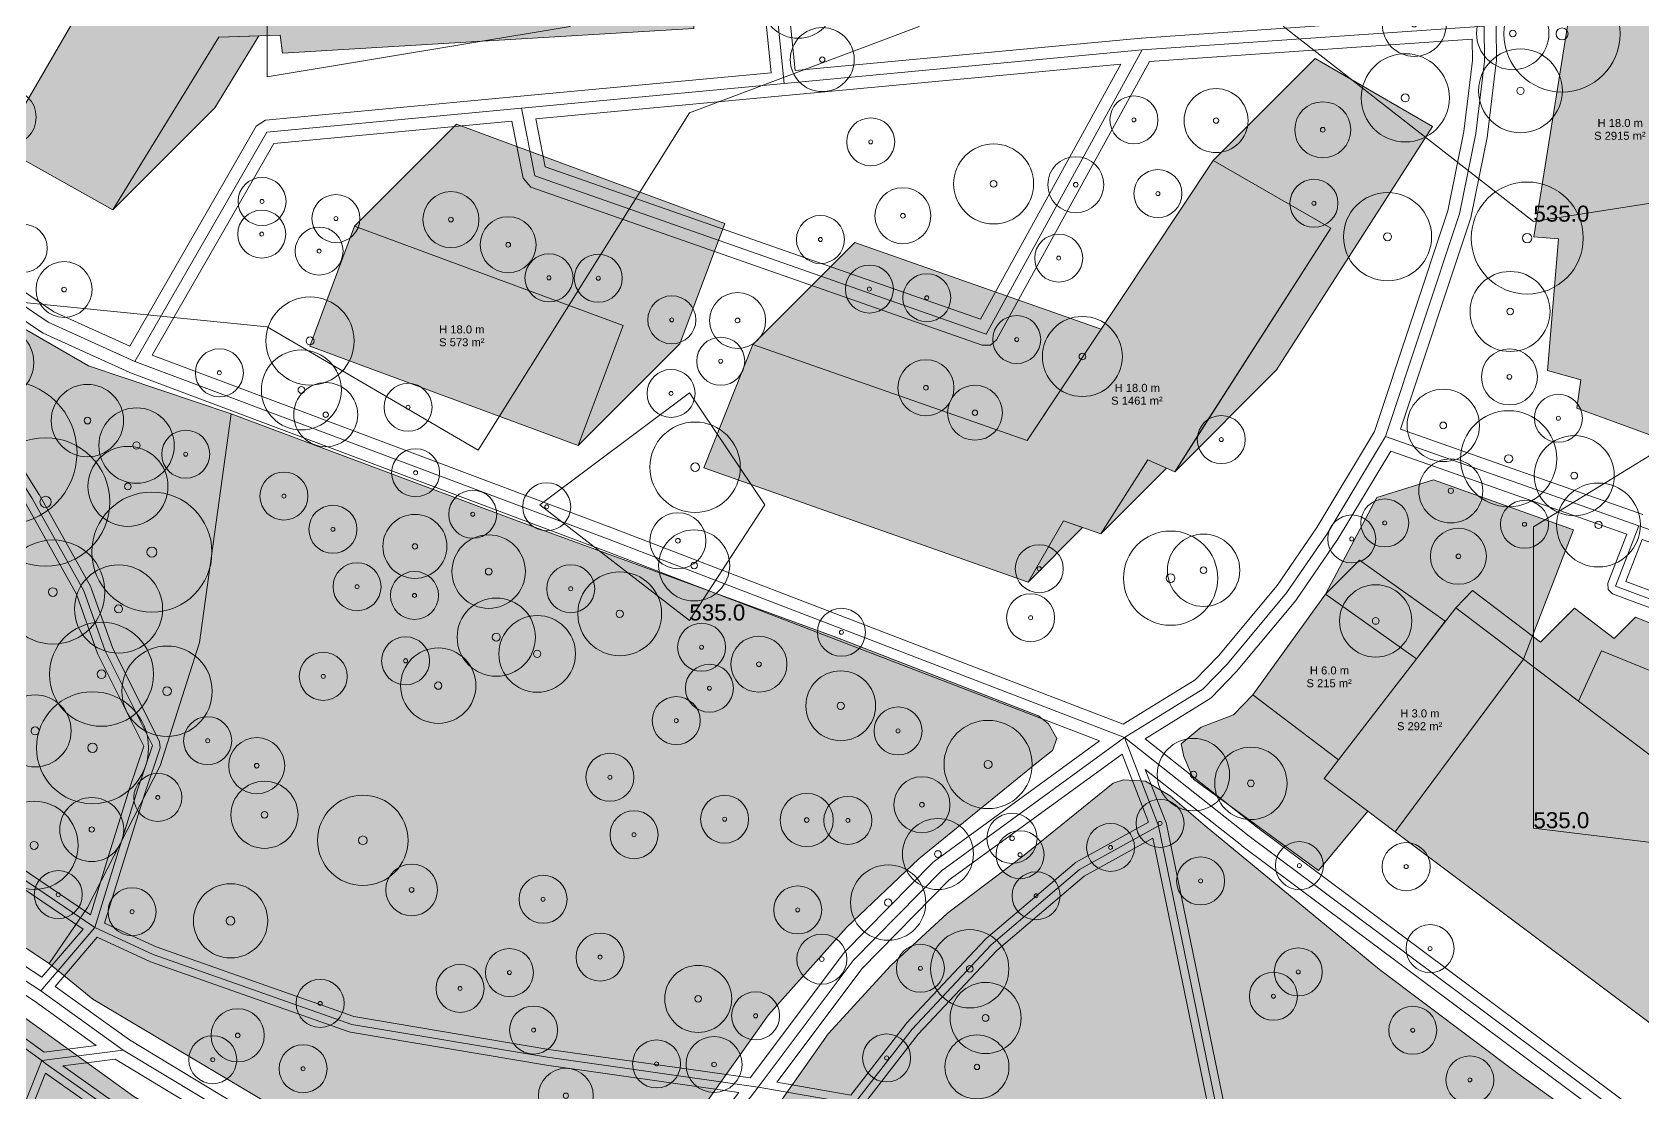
# Model space of a CAD drawing. Header units: metres. Extents: x -4 to 1086, y -7 to 929.
# Drawn here: x 484.9 to 686.2, y 180.5 to 313.1 of the extents above; entities that cross this region are included whole.
import ezdxf

# ---------------------------------------------------------------- set-up
doc = ezdxf.new("R2010")
doc.units = ezdxf.units.M
doc.header["$MEASUREMENT"] = 0
for name, color, linetype, lineweight, true_color in [('TPX_BUILDING_AREAS_TEXT', 7, 'CONTINUOUS', 0, 0x000000), ('TPX_BUILDING_HEIGHTS_TEXT', 7, 'CONTINUOUS', 0, 0x000000), ('TPX_BUILDINGS', 7, 'CONTINUOUS', 0, 0x000000), ('TPX_BUILDINGS_HATCH', 7, 'CONTINUOUS', 0, 0xf0f0f0), ('TPX_BUILDINGS_SHADOWS_HATCH', 7, 'CONTINUOUS', 0, 0x000000), ('TPX_BUILDINGS_SHADOWS_OUTLINES', 7, 'CONTINUOUS', 0, 0x000000), ('TPX_CONTOUR_LINES_5M', 7, 'CONTINUOUS', 0, 0x969696), ('TPX_CONTOUR_LINES_5M_TEXT', 7, 'CONTINUOUS', 0, 0x000000), ('TPX_ROADS_AXES', 7, 'CONTINUOUS', 0, 0x323232), ('TPX_ROADS_CONTOURS', 7, 'CONTINUOUS', 0, 0x646464), ('TPX_VEGETATION_GREEN_SPACES', 7, 'CONTINUOUS', 0, 0x58ba48), ('TPX_VEGETATION_GREEN_SPACES_HATCH', 7, 'CONTINUOUS', 0, 0x58ba48), ('TPX_VEGETATION_TREES_INDIVIDUAL', 7, 'CONTINUOUS', 0, 0x136734)]:
    doc.layers.add(name, color=color, linetype=linetype, lineweight=lineweight, true_color=true_color)
doc.styles.add('TPX_TEXTE', font='arial.ttf')

# ---------------------------------------------------------------- blocks, each defined once
blk = doc.blocks.new('TREETR003_CR035')
at = {"layer": 'TPX_VEGETATION_TREES_INDIVIDUAL'}
for radius in [3.5, 0.292]:
    blk.add_circle((0, 0, 0.04), radius, dxfattribs=at)
blk = doc.blocks.new('TREETR008_CR073')
at = {"layer": 'TPX_VEGETATION_TREES_INDIVIDUAL'}
for radius in [7.26, 0.75]:
    blk.add_circle((0, 0, 0.04), radius, dxfattribs=at)
blk = doc.blocks.new('TREETR008_CR090')
at = {"layer": 'TPX_VEGETATION_TREES_INDIVIDUAL'}
for radius in [9, 0.75]:
    blk.add_circle((0, 0, 0.04), radius, dxfattribs=at)
blk = doc.blocks.new('TREETR003_CR030')
at = {"layer": 'TPX_VEGETATION_TREES_INDIVIDUAL'}
for radius in [3, 0.25]:
    blk.add_circle((0, 0, 0.04), radius, dxfattribs=at)
blk = doc.blocks.new('TREETR005_CR055')
at = {"layer": 'TPX_VEGETATION_TREES_INDIVIDUAL'}
for radius in [5.51, 0.5]:
    blk.add_circle((0, 0, 0.04), radius, dxfattribs=at)
blk = doc.blocks.new('TREETR006_CR075')
at = {"layer": 'TPX_VEGETATION_TREES_INDIVIDUAL'}
for radius in [7.5, 0.625]:
    blk.add_circle((0, 0, 0.04), radius, dxfattribs=at)
blk = doc.blocks.new('TREETR007_CR080')
at = {"layer": 'TPX_VEGETATION_TREES_INDIVIDUAL'}
for radius in [8.03, 0.708]:
    blk.add_circle((0, 0, 0.04), radius, dxfattribs=at)
blk = doc.blocks.new('TREETR004_CR044')
at = {"layer": 'TPX_VEGETATION_TREES_INDIVIDUAL'}
for radius in [4.44, 0.417]:
    blk.add_circle((0, 0, 0.04), radius, dxfattribs=at)
blk = doc.blocks.new('TREETR004_CR046')
at = {"layer": 'TPX_VEGETATION_TREES_INDIVIDUAL'}
for radius in [4.59, 0.417]:
    blk.add_circle((0, 0, 0.04), radius, dxfattribs=at)
blk = doc.blocks.new('TREETR005_CR057')
at = {"layer": 'TPX_VEGETATION_TREES_INDIVIDUAL'}
for radius in [5.65, 0.542]:
    blk.add_circle((0, 0, 0.04), radius, dxfattribs=at)
blk = doc.blocks.new('TREETR006_CR070')
at = {"layer": 'TPX_VEGETATION_TREES_INDIVIDUAL'}
for radius in [7, 0.583]:
    blk.add_circle((0, 0, 0.04), radius, dxfattribs=at)
blk = doc.blocks.new('TREETR003_CR033')
at = {"layer": 'TPX_VEGETATION_TREES_INDIVIDUAL'}
for radius in [3.32, 0.292]:
    blk.add_circle((0, 0, 0.04), radius, dxfattribs=at)
blk = doc.blocks.new('TREETR003_CR031')
at = {"layer": 'TPX_VEGETATION_TREES_INDIVIDUAL'}
for radius in [3.13, 0.292]:
    blk.add_circle((0, 0, 0.04), radius, dxfattribs=at)
blk = doc.blocks.new('TREETR005_CR045')
at = {"layer": 'TPX_VEGETATION_TREES_INDIVIDUAL'}
for radius in [4.5, 0.5]:
    blk.add_circle((0, 0, 0.04), radius, dxfattribs=at)
blk = doc.blocks.new('TREETR005_CR059')
at = {"layer": 'TPX_VEGETATION_TREES_INDIVIDUAL'}
for radius in [5.89, 0.542]:
    blk.add_circle((0, 0, 0.04), radius, dxfattribs=at)
blk = doc.blocks.new('TREETR005_CR047')
at = {"layer": 'TPX_VEGETATION_TREES_INDIVIDUAL'}
for radius in [4.71, 0.458]:
    blk.add_circle((0, 0, 0.04), radius, dxfattribs=at)
blk = doc.blocks.new('TREETR003_CR040')
at = {"layer": 'TPX_VEGETATION_TREES_INDIVIDUAL'}
for radius in [4, 0.333]:
    blk.add_circle((0, 0, 0.04), radius, dxfattribs=at)
blk = doc.blocks.new('TREETR004_CR050')
at = {"layer": 'TPX_VEGETATION_TREES_INDIVIDUAL'}
for radius in [5, 0.417]:
    blk.add_circle((0, 0, 0.04), radius, dxfattribs=at)
blk = doc.blocks.new('TREETR003_CR034')
at = {"layer": 'TPX_VEGETATION_TREES_INDIVIDUAL'}
for radius in [3.43, 0.333]:
    blk.add_circle((0, 0, 0.04), radius, dxfattribs=at)
blk = doc.blocks.new('TREETR004_CR042')
at = {"layer": 'TPX_VEGETATION_TREES_INDIVIDUAL'}
for radius in [4.19, 0.417]:
    blk.add_circle((0, 0, 0.04), radius, dxfattribs=at)
blk = doc.blocks.new('TREETR005_CR044')
at = {"layer": 'TPX_VEGETATION_TREES_INDIVIDUAL'}
for radius in [4.36, 0.458]:
    blk.add_circle((0, 0, 0.04), radius, dxfattribs=at)
blk = doc.blocks.new('TREETR005_CR046')
at = {"layer": 'TPX_VEGETATION_TREES_INDIVIDUAL'}
for radius in [4.64, 0.542]:
    blk.add_circle((0, 0, 0.04), radius, dxfattribs=at)
blk = doc.blocks.new('TREETR004_CR049')
at = {"layer": 'TPX_VEGETATION_TREES_INDIVIDUAL'}
for radius in [4.89, 0.417]:
    blk.add_circle((0, 0, 0.04), radius, dxfattribs=at)
blk = doc.blocks.new('TREETR003_CR032')
at = {"layer": 'TPX_VEGETATION_TREES_INDIVIDUAL'}
for radius in [3.23, 0.292]:
    blk.add_circle((0, 0, 0.04), radius, dxfattribs=at)
blk = doc.blocks.new('TREETR005_CR052')
at = {"layer": 'TPX_VEGETATION_TREES_INDIVIDUAL'}
for radius in [5.24, 0.458]:
    blk.add_circle((0, 0, 0.04), radius, dxfattribs=at)
blk = doc.blocks.new('TREETR005_CR048')
at = {"layer": 'TPX_VEGETATION_TREES_INDIVIDUAL'}
for radius in [4.79, 0.458]:
    blk.add_circle((0, 0, 0.04), radius, dxfattribs=at)
blk = doc.blocks.new('TREETR004_CR045')
at = {"layer": 'TPX_VEGETATION_TREES_INDIVIDUAL'}
for radius in [4.52, 0.417]:
    blk.add_circle((0, 0, 0.04), radius, dxfattribs=at)
blk = doc.blocks.new('TREETR005_CR060')
at = {"layer": 'TPX_VEGETATION_TREES_INDIVIDUAL'}
for radius in [6, 0.5]:
    blk.add_circle((0, 0, 0.04), radius, dxfattribs=at)
blk = doc.blocks.new('TREETR005_CR049')
at = {"layer": 'TPX_VEGETATION_TREES_INDIVIDUAL'}
for radius in [4.89, 0.5]:
    blk.add_circle((0, 0, 0.04), radius, dxfattribs=at)
blk = doc.blocks.new('TREETR005_CR065')
at = {"layer": 'TPX_VEGETATION_TREES_INDIVIDUAL'}
for radius in [6.5, 0.542]:
    blk.add_circle((0, 0, 0.04), radius, dxfattribs=at)

msp = doc.modelspace()

# ---------------------------------------------------------------- hatches: boundary and pattern name
at = {"layer": 'TPX_BUILDINGS_HATCH'}
for points in [[(679.51, 330.84), (672.59, 287.51), (675.66, 287.24), (674.29, 270.79), (678.45, 269.64), (677.94, 266.07), (737.81, 244.2), (743.37, 258.82), (689.67, 279.55), (695.15, 322.27), (700.86, 323.04), (751.08, 326.24), (750.12, 342.46), (699.72, 339.62), (700.09, 336.15), (683.09, 335.12), (682.73, 331.1), (679.51, 330.84)], [(492.09, 318.02), (480.92, 298.72), (494.99, 290.87), (508.22, 312.46), (515.9, 312.68), (516.17, 310.43), (567.58, 313.52), (566.82, 330.5), (508.44, 326.89), (503.56, 329.33), (502.21, 326.33), (500.16, 326.17), (500.44, 323.65), (495.91, 316.15), (492.09, 318.02)], [(574.97, 274.05), (568.84, 258.64), (609.37, 244.36), (613.78, 252), (618.45, 250.36), (624.32, 259.64), (627.69, 258.14), (647.2, 288.58), (632.51, 297.04), (609.26, 262.03), (574.97, 274.05)], [(525.2, 288.83), (519.59, 273.83), (553.13, 261.41), (558.74, 276.42), (525.2, 288.83)], [(646.54, 242.83), (637.44, 230.26), (648.16, 222.13), (657.9, 234.77), (646.54, 242.83)], [(648.16, 222.13), (646.38, 219.81), (651.81, 215.72), (655.23, 213.16), (671.27, 234.71), (662.81, 241.15), (657.9, 234.77), (648.16, 222.13)], [(681.04, 235.74), (678.15, 229.49), (709.58, 205.82), (714.34, 212.08), (759.43, 178.11), (760.73, 179.81), (768.65, 173.85), (761.77, 164.8), (773.22, 160.3), (790.44, 204.27), (745.92, 222.23), (743.76, 216.78), (734.57, 220.24), (732.31, 214.92), (681.04, 235.74)], [(671.27, 234.71), (655.23, 213.16), (700.32, 179.32), (701.27, 180.58), (744.58, 147.96), (757.01, 164.31), (759.8, 162.21), (761.77, 164.8), (768.65, 173.85), (760.73, 179.81), (759.43, 178.11), (714.34, 212.08), (709.58, 205.82), (678.15, 229.49), (671.27, 234.71)]]:
    msp.add_hatch(color=256, dxfattribs=at).paths.add_polyline_path(points)
at = {"layer": 'TPX_BUILDINGS_SHADOWS_HATCH'}
for points in [[(504.05, 305.65), (494.99, 290.87), (507.72, 303.6), (513.23, 312.6), (508.22, 312.46), (504.05, 305.65)], [(630.3, 262.21), (627.69, 258.14), (640.42, 270.87), (659.92, 301.3), (645.24, 309.77), (632.51, 297.04), (647.2, 288.58), (630.3, 262.21)], [(537.93, 301.56), (525.2, 288.83), (558.74, 276.42), (553.13, 261.41), (565.86, 274.14), (571.46, 289.15), (537.93, 301.56)], [(587.7, 286.78), (574.97, 274.05), (609.26, 262.03), (618.52, 275.97), (587.7, 286.78)], [(624.32, 259.64), (618.45, 250.36), (626.68, 258.59), (624.32, 259.64)], [(613.78, 252), (609.37, 244.36), (616.17, 251.16), (613.78, 252)], [(650.78, 247.07), (646.54, 242.83), (657.9, 234.77), (661.51, 239.47), (650.78, 247.07)], [(664.93, 243.28), (662.81, 241.15), (671.27, 234.71), (678.15, 229.49), (681.04, 235.74), (732.31, 214.92), (734.47, 220.01), (685.28, 239.98), (682.6, 237.3), (677.64, 241.08), (673.4, 236.83), (664.93, 243.28)]]:
    msp.add_hatch(color=256, dxfattribs=at).paths.add_polyline_path(points)
at = {"layer": 'TPX_VEGETATION_GREEN_SPACES_HATCH'}
for points in [[(399.85, 266.58), (398.31, 260.12), (459.28, 215), (487.04, 196.71), (491.8, 203.68), (500.88, 221.38), (505.83, 236.8), (509.77, 265.39), (491.92, 271.39), (468.99, 284.62), (449.71, 299.34), (399.85, 266.58)], [(491.8, 203.68), (487.04, 196.71), (492.48, 192.25), (514.04, 179.4), (523.88, 174.31), (534.25, 170.77), (544.38, 169.53), (552.08, 169.58), (558.89, 169.77), (563.27, 172.03), (567.69, 177.22), (576.92, 190.29), (586.66, 201.18), (595.73, 209.78), (610.48, 221.78), (612.42, 223.29), (612.95, 224.82), (611.93, 226.62), (610.66, 227.65), (585.34, 237.47), (545.16, 252.13), (509.77, 265.39), (505.83, 236.8), (500.88, 221.38), (491.8, 203.68)], [(391.79, 256.05), (374.33, 233.94), (436.25, 189.93), (434.42, 180.93), (454.64, 162.63), (455.28, 152.59), (473.58, 154), (489.2, 130.56), (491.13, 96.62), (501.97, 88.8), (529.92, 125.4), (550.36, 150.47), (550.4, 156.12), (548.65, 158.88), (546.3, 160.51), (541.55, 161.45), (535.65, 163.28), (521.21, 167.51), (510.56, 172.25), (497.62, 180.06), (480.97, 192.05), (457.68, 209.02), (394.29, 255.82), (391.79, 256.05)], [(652.97, 254.94), (646.54, 242.83), (657.9, 234.77), (662.81, 241.15), (671.27, 234.71), (677.52, 250.9), (660.05, 257.11), (652.97, 254.94)], [(630.98, 226.23), (628.48, 224.14), (628.82, 222.55), (630.04, 219.72), (645.67, 208.31), (651.81, 215.72), (646.38, 219.81), (648.16, 222.13), (637.44, 230.26), (635.06, 227.78), (630.98, 226.23)], [(576.77, 177.06), (575.61, 173.4), (576.03, 170.93), (578.03, 170.48), (588.77, 171.99), (604.82, 169.94), (615.36, 167.92), (624.84, 163.61), (633.33, 158.84), (657.29, 143.44), (664.99, 138.42), (676.94, 130.43), (724.82, 96.75), (727.58, 95.83), (730.68, 95.64), (732.49, 96.5), (752.1, 119.75), (752, 122.75), (748.3, 126.24), (727.65, 141.7), (708.78, 155.34), (691.14, 168.11), (670.59, 182.94), (653.27, 195.95), (631.48, 213.88), (627.12, 217.65), (624.03, 219.49), (621.28, 219.65), (619.98, 219.24), (608.88, 210.22), (599.29, 202.97), (592.22, 196.42), (584.36, 187.91), (576.77, 177.06)]]:
    msp.add_hatch(color=256, dxfattribs=at).paths.add_polyline_path(points)

# ---------------------------------------------------------------- linework, layer by layer
at = {"layer": 'TPX_BUILDINGS', "elevation": 0.04}
for points in [[(679.51, 330.84), (672.59, 287.51), (675.66, 287.24), (674.29, 270.79), (678.45, 269.64), (677.94, 266.07), (737.81, 244.2), (743.37, 258.82), (689.67, 279.55), (695.15, 322.27), (700.86, 323.04), (751.08, 326.24), (750.12, 342.46), (699.72, 339.62), (700.09, 336.15), (683.09, 335.12), (682.73, 331.1)], [(492.09, 318.02), (480.92, 298.72), (494.99, 290.87), (508.22, 312.46), (515.9, 312.68), (516.17, 310.43), (567.58, 313.52), (566.82, 330.5), (508.44, 326.89), (503.56, 329.33), (502.21, 326.33), (500.16, 326.17), (500.44, 323.65), (495.91, 316.15)], [(574.97, 274.05), (568.84, 258.64), (609.37, 244.36), (613.78, 252), (618.45, 250.36), (624.32, 259.64), (627.69, 258.14), (647.2, 288.58), (632.51, 297.04), (609.26, 262.03)], [(525.2, 288.83), (519.59, 273.83), (553.13, 261.41), (558.74, 276.42)], [(646.54, 242.83), (637.44, 230.26), (648.16, 222.13), (657.9, 234.77)], [(648.16, 222.13), (646.38, 219.81), (651.81, 215.72), (655.23, 213.16), (671.27, 234.71), (662.81, 241.15), (657.9, 234.77)], [(681.04, 235.74), (678.15, 229.49), (709.58, 205.82), (714.34, 212.08), (759.43, 178.11), (760.73, 179.81), (768.65, 173.85), (761.77, 164.8), (773.22, 160.3), (790.44, 204.27), (745.92, 222.23), (743.76, 216.78), (734.57, 220.24), (732.31, 214.92)], [(671.27, 234.71), (655.23, 213.16), (700.32, 179.32), (701.27, 180.58), (744.58, 147.96), (757.01, 164.31), (759.8, 162.21), (761.77, 164.8), (768.65, 173.85), (760.73, 179.81), (759.43, 178.11), (714.34, 212.08), (709.58, 205.82), (678.15, 229.49)]]:
    msp.add_lwpolyline(points, close=True, dxfattribs=at)
at = {"layer": 'TPX_BUILDINGS_SHADOWS_OUTLINES', "elevation": 0.04}
for points in [[(504.05, 305.65), (494.99, 290.87), (507.72, 303.6), (513.23, 312.6), (508.22, 312.46)], [(630.3, 262.21), (627.69, 258.14), (640.42, 270.87), (659.92, 301.3), (645.24, 309.77), (632.51, 297.04), (647.2, 288.58)], [(537.93, 301.56), (525.2, 288.83), (558.74, 276.42), (553.13, 261.41), (565.86, 274.14), (571.46, 289.15)], [(587.7, 286.78), (574.97, 274.05), (609.26, 262.03), (618.52, 275.97)], [(624.32, 259.64), (618.45, 250.36), (626.68, 258.59)], [(613.78, 252), (609.37, 244.36), (616.17, 251.16)], [(650.78, 247.07), (646.54, 242.83), (657.9, 234.77), (661.51, 239.47)], [(664.93, 243.28), (662.81, 241.15), (671.27, 234.71), (678.15, 229.49), (681.04, 235.74), (732.31, 214.92), (734.47, 220.01), (685.28, 239.98), (682.6, 237.3), (677.64, 241.08), (673.4, 236.83)]]:
    msp.add_lwpolyline(points, close=True, dxfattribs=at)
at = {"layer": 'TPX_CONTOUR_LINES_5M', "elevation": 0.05}
for points in [[(751.64, 450.84), (736.94, 433.33), (745.32, 403.44), (725.27, 385.77), (646.15, 392.67), (632.15, 373.56), (651.24, 343.67), (641.28, 313.79), (672.52, 289.39), (698.89, 293.53), (725.27, 329.59), (925.64, 343.67), (930.17, 373.56), (909.88, 386.53), (883.51, 344.1), (778.01, 355.23), (751.64, 450.84)], [(570.36, 433.33), (604.29, 343.67), (595.77, 313.79), (567.03, 302.97), (540.65, 260.84), (514.28, 276.24), (437.57, 283.9), (276.92, 125.76), (239.56, 194.25), (224.17, 208.34), (197.8, 206.92), (181.13, 254.02), (145.05, 275.59), (110.53, 224.13), (171.43, 200.39), (197.8, 168.04), (197.8, 139.28), (171.43, 134.47), (145.05, 158.29), (109.11, 104.6), (107.72, 44.83), (92.31, 30.8), (39.56, 22), (0, 29)], [(514.28, 344.73), (514.28, 307.47), (552.13, 313.79), (514.28, 344.73)], [(567.03, 267.98), (548.35, 254.02), (567.03, 239.55), (576.46, 254.02), (567.03, 267.98)], [(698.89, 267.4), (672.52, 251.25), (672.52, 213.6), (698.89, 210.41), (698.89, 267.4)]]:
    msp.add_lwpolyline(points, dxfattribs=at)
at = {"layer": 'TPX_ROADS_AXES', "elevation": 0.03}
for points in [[(301.31, 376.65), (314.36, 370.33), (350.84, 354.43), (365.46, 348.15), (379.85, 341.97), (408.07, 327.97), (438.12, 310.03), (449.28, 302.28), (469.03, 288.9), (486.89, 276.81), (497.71, 271.92), (557.14, 249.61), (621.4, 224.91), (636.99, 212.59), (670.07, 187.9), (690.41, 172.72), (726.08, 145.98), (745.67, 130.9), (758.22, 120.91), (789.83, 96.69), (811.33, 77.19), (831, 51.84), (846.42, 26.15), (858.87, 0)], [(660.28, 344.69), (665.26, 331.21), (666.84, 321.22), (666.38, 313.81), (666.39, 309.45), (665.31, 300.42), (663.28, 290.35), (654.03, 262.53)], [(575.51, 339.9), (578.9, 306.64)], [(736.21, 95.81), (699.2, 124.35), (687.46, 132.37), (667.63, 144.81), (645.58, 158.11), (635.75, 164.89), (620.03, 172.29), (597.11, 176.77), (587.62, 179.14), (575.63, 181.25), (549.32, 184.97), (524.84, 189.08), (500.01, 197.83), (492.73, 201.18), (469.96, 216.58), (430.81, 246.95), (399.99, 267.29), (387.54, 275.51), (349.12, 304.76), (328.4, 317.17), (303.54, 324.07), (288.31, 327.19), (280.12, 325.72)], [(666.38, 313.81), (623.63, 310.84), (578.9, 306.64), (546.07, 303.57), (514.21, 300.59), (497.71, 271.92)], [(546.07, 303.57), (547.72, 295.11), (604.11, 275.35), (623.63, 310.84)], [(232.2, 301.39), (256.66, 303.48), (287, 306.09), (300.01, 305.23), (314.5, 302.5), (343.76, 288.52), (387.36, 256.22), (486.11, 184.57), (486.58, 184.21), (494.49, 178.61), (499.33, 175.18), (515.59, 165.35), (536.92, 157.79), (554.84, 152.99), (566.8, 150.84), (590.74, 146), (609.56, 144.37), (629.16, 143.99), (636.48, 140.63), (649.17, 129.79), (651.65, 128.09), (655.44, 125.55), (717.68, 81.41)], [(485.99, 193.28), (492.73, 201.18), (495.46, 210.09), (498.08, 218.38), (499.93, 223.93), (494.01, 235.77), (491.34, 243.27), (484.9, 254.8), (480.1, 262.42), (475.64, 271.31), (471.5, 280.6), (469.75, 285.04), (469.03, 288.9)], [(562.57, 164.2), (547.37, 164.46), (542.43, 165.27), (533.38, 166.75), (524.99, 169.66), (511, 176.98), (496.25, 185.88), (485.99, 193.28), (458.72, 211.05), (392.54, 261.86)], [(654.03, 262.53), (646.73, 250.37), (641.68, 243.02), (634.27, 234.12), (631.2, 230.97), (621.4, 224.91), (598.54, 208.27), (587.51, 197.05), (575.63, 181.25), (562.57, 164.2)], [(815.27, 206.07), (808.59, 208.18), (799.61, 211.33), (685.7, 251.39), (654.03, 262.53)], [(682.77, 243.84), (685.7, 251.39)], [(812.84, 201.75), (798.41, 207.03), (790.7, 209.86), (734.37, 229.24), (732.64, 225.28), (682.77, 243.84)], [(621.4, 224.91), (625.67, 213.91), (635.75, 164.89), (638.52, 151), (636.48, 140.63), (635.08, 111.03)], [(526.29, 98.84), (566.8, 150.84), (574.14, 156.93), (577.5, 161.16), (579.84, 167.01), (587.62, 179.14), (594.87, 188.5), (604.76, 199.04), (615.8, 208.42), (625.67, 213.91)], [(484.05, 179.44), (486.11, 184.57), (496.25, 185.88)]]:
    msp.add_lwpolyline(points, dxfattribs=at)
at = {"layer": 'TPX_ROADS_CONTOURS', "elevation": 0.03}
for points in [[(686.19, 252.8), (655.92, 263.46), (664.7, 289.88), (664.75, 290.06), (666.78, 300.12), (666.8, 300.24), (667.88, 309.28), (667.89, 309.46), (667.88, 313.76), (668.34, 321.13), (668.33, 321.45), (666.75, 331.45), (666.67, 331.73), (662.38, 343.33), (755.19, 349.76)], [(470.58, 286.04), (486.05, 275.57), (486.27, 275.44), (497.09, 270.55), (497.18, 270.51), (556.61, 248.21), (618.29, 224.5), (597.66, 209.48), (597.47, 209.32), (586.44, 198.1), (586.31, 197.95), (574.62, 182.4), (549.48, 185.96), (525.09, 190.05), (500.39, 198.76), (493.95, 201.72), (496.42, 209.79), (499.03, 218.07), (500.88, 223.62), (500.82, 224.38), (494.93, 236.17), (492.28, 243.6), (492.21, 243.76), (485.77, 255.29), (485.74, 255.34), (480.97, 262.91)], [(691.31, 173.92), (670.97, 189.11), (637.91, 213.78), (624.01, 224.76), (631.99, 229.7), (632.27, 229.92), (635.35, 233.08), (635.42, 233.16), (642.83, 242.06), (642.92, 242.17), (647.96, 249.53), (648.01, 249.6), (654.69, 260.71), (684.21, 250.32), (681.84, 244.2), (681.86, 243.42), (682.42, 242.9), (732.29, 224.34)]]:
    msp.add_lwpolyline(points, dxfattribs=at)
for points in [[(577.16, 338.5), (659.26, 343.13), (663.81, 330.83), (665.34, 321.15), (664.97, 315.21), (623.53, 312.33), (623.49, 312.33), (580.24, 308.27)], [(452.02, 302.24), (472.08, 314.91), (472.2, 315), (481.52, 322.24), (481.65, 322.36), (492.15, 332.77), (492.2, 332.83), (496.01, 337.01), (574.16, 338.38), (577.25, 307.99), (545.93, 305.07), (514.07, 302.08), (512.91, 301.34), (497.09, 273.84), (487.62, 278.12), (469.87, 290.15)], [(499.89, 272.7), (515.12, 299.17), (544.86, 301.95), (546.25, 294.83), (547.23, 293.7), (603.61, 273.94), (604.65, 273.95), (605.42, 274.63), (624.55, 309.4), (664.88, 312.2), (664.89, 309.54), (663.82, 300.66), (661.82, 290.74), (652.66, 263.16), (645.46, 251.19), (640.48, 243.93), (633.16, 235.13), (630.25, 232.15), (621.25, 226.58), (557.68, 251.01), (557.67, 251.02)], [(547.86, 302.24), (579.04, 305.15), (620.95, 309.08), (603.41, 277.19), (549.03, 296.24)], [(402.21, 267.02), (449.3, 300.46), (468.25, 287.62), (468.76, 284.86), (468.82, 284.67), (470.57, 280.23), (470.59, 280.19), (474.72, 270.9), (474.74, 270.86), (479.21, 261.97), (479.25, 261.89), (484.04, 254.29), (490.42, 242.85), (493.07, 235.44), (493.12, 235.33), (498.85, 223.86), (497.12, 218.68), (494.51, 210.39), (492.17, 202.77), (470.55, 217.39), (431.42, 247.74), (431.36, 247.79)], [(395.05, 261.83), (400.47, 265.77), (430.22, 246.14), (469.35, 215.79), (469.4, 215.75), (491.25, 200.98), (486.12, 194.98), (459.59, 212.27)], [(389.26, 256.08), (392.72, 259.83), (457.81, 209.86), (457.9, 209.79), (485.14, 192.04), (492.89, 186.46), (486.38, 185.62)], [(684.07, 244.42), (686.1, 249.66), (798.26, 210.22), (797.74, 208.34), (791.03, 210.81), (734.7, 230.19), (733.97, 230.16), (733.46, 229.64), (732.1, 226.55)], [(577.96, 181.85), (588.65, 196.07), (599.52, 207.13), (621.13, 222.86), (624.43, 214.36), (615.31, 209.29), (615.15, 209.18), (604.11, 199.8), (604.03, 199.72), (594.14, 189.18), (594.08, 189.11), (587.2, 180.23)], [(624.02, 220.93), (636.07, 211.42), (636.1, 211.39), (669.17, 186.7), (689.51, 171.52), (724.69, 145.15), (723.42, 141.87), (721.63, 138.05), (716.33, 136.35), (707.46, 136.24), (691.47, 140.05), (691.45, 140.05), (682.04, 142.06), (673.81, 145.78), (673.38, 145.87), (667.91, 145.81), (646.12, 158.95), (636.65, 165.48), (626.65, 214.11), (626.61, 214.27)], [(589.35, 179.74), (595.63, 187.85), (605.45, 198.31), (616.37, 207.59), (624.97, 212.37), (634.37, 166.64), (620.46, 173.19), (620.22, 173.27), (597.33, 177.75)], [(487.78, 193.83), (493, 199.96), (499.6, 196.92), (499.68, 196.89), (524.51, 188.14), (524.67, 188.09), (549.16, 183.98), (549.18, 183.98), (573.23, 180.58), (561.84, 165.71), (547.5, 165.96), (542.67, 166.75), (533.75, 168.21), (525.58, 171.04), (511.73, 178.28), (497.08, 187.14)], [(488.74, 183.91), (495.26, 184.75), (495.48, 184.6), (510.22, 175.69), (510.3, 175.65), (524.29, 168.33), (524.5, 168.24), (532.89, 165.34), (533.14, 165.27), (542.18, 163.79), (547.12, 162.98), (547.34, 162.96), (559.74, 162.75), (553.9, 154.28), (537.21, 158.74), (516.02, 166.26), (499.88, 176.02), (495.07, 179.42)], [(485.09, 179.33), (486.56, 183), (492.53, 178.77), (485.78, 175.5)]]:
    msp.add_lwpolyline(points, close=True, dxfattribs=at)
at = {"layer": 'TPX_VEGETATION_GREEN_SPACES', "elevation": 0}
for points in [[(399.85, 266.58), (398.31, 260.12), (459.28, 215), (487.04, 196.71), (491.8, 203.68), (500.88, 221.38), (505.83, 236.8), (509.77, 265.39), (491.92, 271.39), (468.99, 284.62), (449.71, 299.34)], [(491.8, 203.68), (487.04, 196.71), (492.48, 192.25), (514.04, 179.4), (523.88, 174.31), (534.25, 170.77), (544.38, 169.53), (552.08, 169.58), (558.89, 169.77), (563.27, 172.03), (567.69, 177.22), (576.92, 190.29), (586.66, 201.18), (595.73, 209.78), (610.48, 221.78), (612.42, 223.29), (612.95, 224.82), (611.93, 226.62), (610.66, 227.65), (585.34, 237.47), (545.16, 252.13), (509.77, 265.39), (505.83, 236.8), (500.88, 221.38)], [(391.79, 256.05), (374.33, 233.94), (436.25, 189.93), (434.42, 180.93), (454.64, 162.63), (455.28, 152.59), (473.58, 154), (489.2, 130.56), (491.13, 96.62), (501.97, 88.8), (529.92, 125.4), (550.36, 150.47), (550.4, 156.12), (548.65, 158.88), (546.3, 160.51), (541.55, 161.45), (535.65, 163.28), (521.21, 167.51), (510.56, 172.25), (497.62, 180.06), (480.97, 192.05), (457.68, 209.02), (394.29, 255.82)], [(652.97, 254.94), (646.54, 242.83), (657.9, 234.77), (662.81, 241.15), (671.27, 234.71), (677.52, 250.9), (660.05, 257.11)], [(630.98, 226.23), (628.48, 224.14), (628.82, 222.55), (630.04, 219.72), (645.67, 208.31), (651.81, 215.72), (646.38, 219.81), (648.16, 222.13), (637.44, 230.26), (635.06, 227.78)]]:
    msp.add_lwpolyline(points, close=True, dxfattribs=at)
msp.add_lwpolyline([(691.14, 168.11), (670.59, 182.94), (653.27, 195.95), (631.48, 213.88), (627.12, 217.65), (624.03, 219.49), (621.28, 219.65), (619.98, 219.24), (608.88, 210.22), (599.29, 202.97), (592.22, 196.42), (584.36, 187.91), (576.77, 177.06)], dxfattribs=at)

# ---------------------------------------------------------------- block references
at = {"layer": 'TPX_VEGETATION_TREES_INDIVIDUAL'}
for name, p in [('TREETR004_CR045', (580.63, 316.82, 0.04)), ('TREETR008_CR073', (676.1, 312.85, 0.04)), ('TREETR003_CR040', (657.63, 314.04, 0.04)), ('TREETR004_CR045', (669.94, 312.9, 0.04)), ('TREETR003_CR040', (583.64, 309.64, 0.04)), ('TREETR005_CR055', (656.51, 304.86, 0.04)), ('TREETR005_CR052', (670.9, 305.74, 0.04)), ('TREETR003_CR040', (632.86, 302.02, 0.04)), ('TREETR003_CR035', (481.9, 302.44, 0.04)), ('TREETR003_CR030', (622.59, 302.11, 0.04)), ('TREETR003_CR035', (646.2, 300.87, 0.04)), ('TREETR003_CR030', (589.7, 299.36, 0.04)), ('TREETR004_CR050', (605.06, 294.11, 0.04)), ('TREETR003_CR035', (615.33, 294.01, 0.04)), ('TREETR003_CR030', (513.63, 291.91, 0.04)), ('TREETR003_CR030', (625.59, 292.89, 0.04)), ('TREETR003_CR030', (645.09, 291.68, 0.04)), ('TREETR006_CR070', (671.75, 287.34, 0.04)), ('TREETR003_CR030', (522.86, 289.78, 0.04)), ('TREETR003_CR035', (537.23, 289.64, 0.04)), ('TREETR003_CR035', (593.72, 290.13, 0.04)), ('TREETR005_CR055', (654.29, 287.51, 0.04)), ('TREETR003_CR030', (513.59, 287.83, 0.04)), ('TREETR003_CR035', (544.39, 286.51, 0.04)), ('TREETR003_CR030', (583.42, 287.16, 0.04)), ('TREETR003_CR030', (483.79, 286.07, 0.04)), ('TREETR003_CR030', (520.76, 285.71, 0.04)), ('TREETR003_CR030', (613.19, 284.83, 0.04)), ('TREETR003_CR035', (488.88, 280.91, 0.04)), ('TREETR003_CR030', (549.49, 282.37, 0.04)), ('TREETR003_CR030', (555.65, 282.32, 0.04)), ('TREETR003_CR030', (589.53, 280.97, 0.04)), ('TREETR003_CR030', (596.71, 279.88, 0.04)), ('TREETR004_CR050', (669.61, 278.16, 0.04)), ('TREETR005_CR055', (519.63, 274.48, 0.04)), ('TREETR003_CR030', (564.84, 277.12, 0.04)), ('TREETR003_CR035', (573.06, 277.04, 0.04)), ('TREETR004_CR045', (480.58, 271.79, 0.04)), ('TREETR003_CR030', (607.95, 274.66, 0.04)), ('TREETR004_CR050', (616.15, 272.54, 0.04)), ('TREETR003_CR030', (570.95, 271.95, 0.04)), ('TREETR003_CR030', (508.29, 270.5, 0.04)), ('TREETR004_CR050', (518.54, 268.36, 0.04)), ('TREETR003_CR035', (596.6, 268.64, 0.04)), ('TREETR003_CR035', (669.53, 269.99, 0.04)), ('TREETR003_CR030', (564.75, 267.92, 0.04)), ('TREETR008_CR090', (481.5, 260.54, 0.04)), ('TREETR004_CR045', (491.8, 264.53, 0.04)), ('TREETR003_CR040', (521.59, 265.27, 0.04)), ('TREETR003_CR030', (531.87, 266.19, 0.04)), ('TREETR003_CR034', (602.73, 265.51, 0.04)), ('TREETR004_CR045', (661.26, 263.93, 0.04)), ('TREETR003_CR030', (675.64, 264.82, 0.04)), ('TREETR005_CR047', (497.94, 261.41, 0.04)), ('TREETR005_CR060', (669.43, 259.77, 0.04)), ('TREETR005_CR057', (567.75, 258.7, 0.04)), ('TREETR003_CR030', (633.51, 262.16, 0.04)), ('TREETR007_CR080', (486.57, 254.36, 0.04)), ('TREETR003_CR030', (504.09, 260.33, 0.04)), ('TREETR004_CR050', (677.63, 257.65, 0.04)), ('TREETR004_CR050', (496.86, 256.31, 0.04)), ('TREETR003_CR030', (532.82, 258.01, 0.04)), ('TREETR003_CR040', (662.2, 255.75, 0.04)), ('TREETR003_CR030', (516.36, 255.1, 0.04)), ('TREETR003_CR030', (539.96, 252.83, 0.04)), ('TREETR003_CR030', (549.21, 253.76, 0.04)), ('TREETR005_CR052', (680.65, 251.49, 0.04)), ('TREETR006_CR075', (499.86, 248.1, 0.04)), ('TREETR003_CR030', (522.48, 250.95, 0.04)), ('TREETR003_CR030', (653.95, 251.74, 0.04)), ('TREETR003_CR030', (671.41, 251.57, 0.04)), ('TREETR003_CR040', (532.73, 248.81, 0.04)), ('TREETR003_CR035', (565.61, 249.52, 0.04)), ('TREETR003_CR030', (649.82, 249.74, 0.04)), ('TREETR005_CR065', (487.49, 243.11, 0.04)), ('TREETR004_CR046', (541.95, 245.66, 0.04)), ('TREETR004_CR044', (567.63, 246.43, 0.04)), ('TREETR005_CR059', (627.18, 244.84, 0.04)), ('TREETR004_CR045', (631.3, 245.83, 0.04)), ('TREETR003_CR035', (663.15, 247.57, 0.04)), ('TREETR003_CR030', (610.76, 246.02, 0.04)), ('TREETR005_CR055', (495.69, 240.99, 0.04)), ('TREETR003_CR030', (525.5, 243.77, 0.04)), ('TREETR003_CR030', (532.68, 242.68, 0.04)), ('TREETR003_CR030', (552.2, 243.52, 0.04)), ('TREETR005_CR052', (558.33, 240.39, 0.04)), ('TREETR004_CR045', (652.81, 239.49, 0.04)), ('TREETR005_CR049', (542.9, 237.47, 0.04)), ('TREETR003_CR030', (609.68, 239.9, 0.04)), ('TREETR005_CR048', (548.01, 235.38, 0.04)), ('TREETR003_CR030', (586.04, 238.08, 0.04)), ('TREETR005_CR065', (493.55, 232.83, 0.04)), ('TREETR003_CR030', (568.56, 236.21, 0.04)), ('TREETR003_CR035', (575.73, 234.09, 0.04)), ('TREETR005_CR057', (501.75, 230.71, 0.04)), ('TREETR003_CR030', (521.28, 232.57, 0.04)), ('TREETR003_CR030', (531.57, 234.51, 0.04)), ('TREETR005_CR047', (535.65, 231.41, 0.04)), ('TREETR003_CR030', (569.54, 231.09, 0.04)), ('TREETR005_CR044', (585.95, 228.89, 0.04)), ('TREETR005_CR045', (485.27, 225.76, 0.04)), ('TREETR006_CR070', (492.44, 223.65, 0.04)), ('TREETR003_CR030', (565.39, 227.04, 0.04)), ('TREETR003_CR030', (506.83, 224.53, 0.04)), ('TREETR003_CR030', (593.11, 225.75, 0.04)), ('TREETR005_CR055', (604.37, 221.56, 0.04)), ('TREETR003_CR035', (512.96, 221.41, 0.04)), ('TREETR004_CR045', (630.03, 220.29, 0.04)), ('TREETR004_CR045', (637.21, 219.2, 0.04)), ('TREETR003_CR030', (557.11, 219.96, 0.04)), ('TREETR003_CR030', (500.6, 217.44, 0.04)), ('TREETR004_CR042', (513.93, 215.27, 0.04)), ('TREETR003_CR035', (596.1, 216.53, 0.04)), ('TREETR003_CR040', (492.34, 213.43, 0.04)), ('TREETR005_CR057', (526.22, 212.08, 0.04)), ('TREETR003_CR030', (571.44, 214.72, 0.04)), ('TREETR003_CR033', (581.7, 214.62, 0.04)), ('TREETR003_CR030', (586.84, 214.57, 0.04)), ('TREETR005_CR055', (485.13, 211.45, 0.04)), ('TREETR003_CR030', (560.12, 212.78, 0.04)), ('TREETR003_CR031', (607.36, 212.33, 0.04)), ('TREETR003_CR030', (625.86, 214.2, 0.04)), ('TREETR004_CR044', (598.1, 210.37, 0.04)), ('TREETR003_CR030', (619.67, 211.19, 0.04)), ('TREETR003_CR030', (608.37, 210.28, 0.04)), ('TREETR003_CR030', (643.27, 208.92, 0.04)), ('TREETR003_CR030', (656.62, 208.79, 0.04)), ('TREETR003_CR030', (630.93, 207, 0.04)), ('TREETR003_CR030', (488.16, 205.29, 0.04)), ('TREETR003_CR032', (532.32, 205.89, 0.04)), ('TREETR003_CR030', (548.75, 204.71, 0.04)), ('TREETR005_CR047', (591.88, 204.3, 0.04)), ('TREETR003_CR030', (610.37, 205.15, 0.04)), ('TREETR003_CR030', (497.38, 203.16, 0.04)), ('TREETR005_CR046', (509.69, 202.02, 0.04)), ('TREETR003_CR030', (580.57, 203.39, 0.04)), ('TREETR003_CR030', (659.6, 198.55, 0.04)), ('TREETR003_CR030', (555.87, 197.49, 0.04)), ('TREETR003_CR031', (583.59, 197.23, 0.04)), ('TREETR004_CR049', (602.07, 196.03, 0.04)), ('TREETR003_CR030', (544.55, 195.56, 0.04)), ('TREETR003_CR030', (595.91, 196.09, 0.04)), ('TREETR003_CR030', (643.14, 195.64, 0.04)), ('TREETR003_CR030', (538.37, 193.57, 0.04)), ('TREETR004_CR042', (568.14, 192.27, 0.04)), ('TREETR003_CR030', (640.03, 192.6, 0.04)), ('TREETR003_CR030', (520.89, 191.7, 0.04)), ('TREETR004_CR044', (604.06, 189.88, 0.04)), ('TREETR003_CR030', (547.56, 188.37, 0.04)), ('TREETR003_CR030', (575.31, 190.15, 0.04)), ('TREETR003_CR030', (657.45, 188.35, 0.04)), ('TREETR003_CR033', (510.58, 187.71, 0.04)), ('TREETR003_CR030', (507.47, 184.67, 0.04)), ('TREETR003_CR035', (570.12, 184.07, 0.04)), ('TREETR003_CR030', (591.69, 184.89, 0.04)), ('TREETR003_CR040', (602.98, 183.76, 0.04)), ('TREETR003_CR030', (518.76, 183.54, 0.04)), ('TREETR003_CR030', (562.93, 184.14, 0.04)), ('TREETR003_CR034', (551.59, 180.16, 0.04)), ('TREETR003_CR030', (664.58, 182.15, 0.04))]:
    msp.add_blockref(name, p, dxfattribs=at)

# ---------------------------------------------------------------- texts
at = {"layer": 'TPX_BUILDING_AREAS_TEXT', "style": 'TPX_TEXTE'}
for s, p in [('S 2915 m²', (680.11, 299.62, 0.05)), ('S 573 m²', (535.76, 273.82, 0.05)), ('S 1461 m²', (619.75, 266.52, 0.05)), ('S 215 m²', (644.16, 231.21, 0.05)), ('S 292 m²', (655.47, 225.84, 0.05))]:
    msp.add_text(s, height=1, dxfattribs=at).set_placement(p)
at = {"layer": 'TPX_BUILDING_HEIGHTS_TEXT', "style": 'TPX_TEXTE'}
for s, p in [('H 18.0 m', (680.54, 301.22, 0.05)), ('H 18.0 m', (535.76, 275.42, 0.05)), ('H 18.0 m', (620.18, 268.12, 0.05)), ('H 6.0 m', (644.59, 232.81, 0.05)), ('H 3.0 m', (655.89, 227.44, 0.05))]:
    msp.add_text(s, height=1, dxfattribs=at).set_placement(p)
at = {"layer": 'TPX_CONTOUR_LINES_5M_TEXT', "style": 'TPX_TEXTE'}
for p in [(672.52, 289.39, 0.05), (567.03, 239.55, 0.05), (672.52, 213.6, 0.05)]:
    msp.add_text('535.0', height=2, dxfattribs=at).set_placement(p)

doc.saveas('drawing.dxf')
